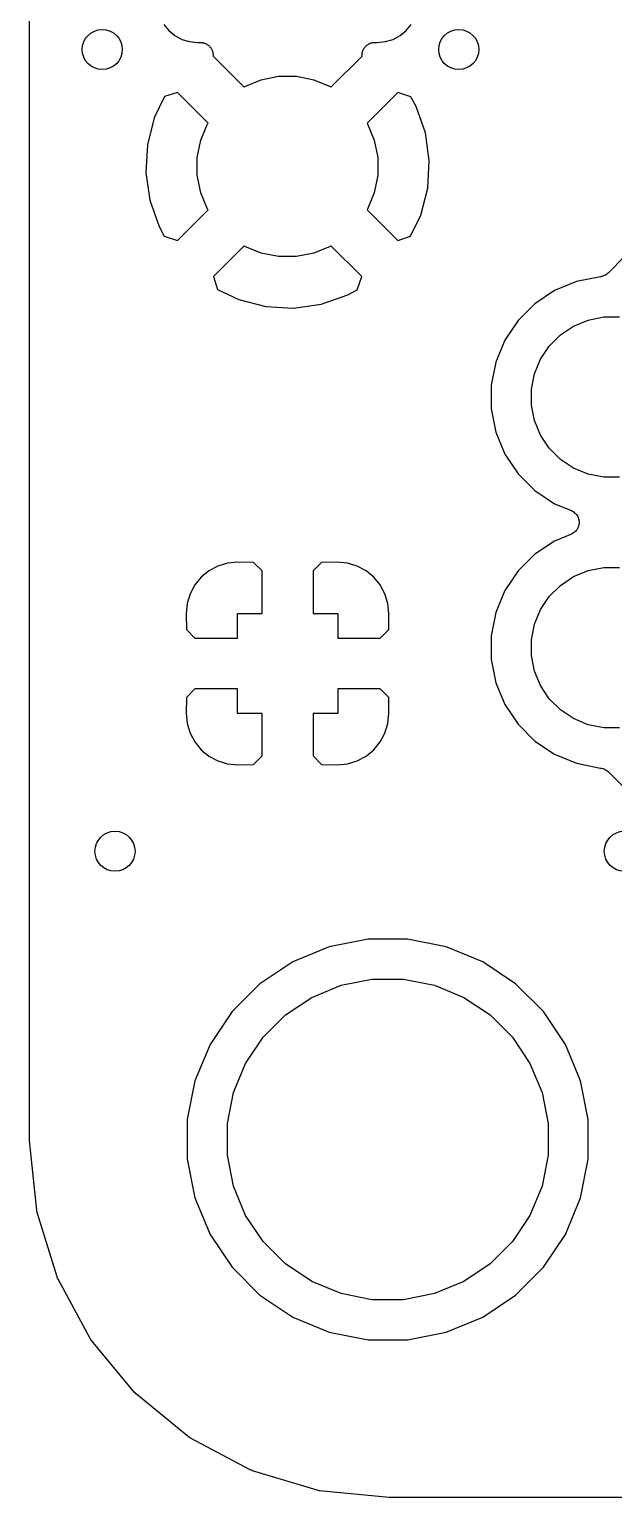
# Model space of a CAD drawing. Extents: x 2.85 to 5.2, y -4.31 to -3.17.
# Drawn here: x 2.851 to 3.081, y -4.314 to -3.737 of the extents above; entities that cross this region are included whole.
import ezdxf

# ---------------------------------------------------------------- set-up
doc = ezdxf.new("R2010")
doc.units = 0
doc.header["$MEASUREMENT"] = 0
doc.layers.add('BLACK', color=7, linetype='CONTINUOUS')

msp = doc.modelspace()

# ---------------------------------------------------------------- linework, layer by layer
at = {"layer": 'BLACK', "linetype": 'CONTINUOUS'}
for p, q in [((2.85138, -4.17315), (2.85138, -3.30815)), ((2.90417, -3.73517), (2.90613, -3.73757)), ((2.90613, -3.73757), (2.90853, -3.73954)), ((2.99698, -3.73954), (2.99938, -3.73757)), ((2.99938, -3.73757), (3.00135, -3.73517)), ((2.90853, -3.73954), (2.91127, -3.741)), ((2.91127, -3.741), (2.91424, -3.7419)), ((2.91424, -3.7419), (2.91757, -3.74223)), ((2.91757, -3.74223), (2.91854, -3.74223)), ((2.91854, -3.74223), (2.9186, -3.74223)), ((2.9186, -3.74223), (2.91889, -3.74226)), ((2.91889, -3.74226), (2.91918, -3.74227)), ((2.91918, -3.74227), (2.91938, -3.74231)), ((2.91938, -3.74231), (2.91957, -3.74234)), ((2.91957, -3.74234), (2.91985, -3.74242)), ((2.91985, -3.74242), (2.92013, -3.74249)), ((2.92013, -3.74249), (2.92031, -3.74257)), ((2.92031, -3.74257), (2.9205, -3.74263)), ((2.9205, -3.74263), (2.92076, -3.74277)), ((2.92076, -3.74277), (2.92102, -3.74289)), ((2.92102, -3.74289), (2.92118, -3.743)), ((2.92118, -3.743), (2.92136, -3.7431)), ((2.92136, -3.7431), (2.92158, -3.74329)), ((2.92158, -3.74329), (2.92182, -3.74345)), ((2.92182, -3.74345), (2.92195, -3.7436)), ((2.92195, -3.7436), (2.92211, -3.74373)), ((2.92211, -3.74373), (2.92229, -3.74395)), ((2.92229, -3.74395), (2.92249, -3.74416)), ((2.98307, -3.74411), (2.98327, -3.7439)), ((2.98327, -3.7439), (2.98345, -3.74368)), ((2.98345, -3.74368), (2.98361, -3.74355)), ((2.98361, -3.74355), (2.98375, -3.74341)), ((2.98375, -3.74341), (2.98399, -3.74324)), ((2.98399, -3.74324), (2.98421, -3.74306)), ((2.98421, -3.74306), (2.98439, -3.74297)), ((2.98439, -3.74297), (2.98455, -3.74285)), ((2.98455, -3.74285), (2.98482, -3.74274)), ((2.98482, -3.74274), (2.98507, -3.7426)), ((2.98507, -3.7426), (2.98526, -3.74255)), ((2.98526, -3.74255), (2.98545, -3.74247)), ((2.98545, -3.74247), (2.98573, -3.74241)), ((2.98573, -3.74241), (2.98601, -3.74232)), ((2.98601, -3.74232), (2.9862, -3.7423)), ((2.9862, -3.7423), (2.9864, -3.74226)), ((2.9864, -3.74226), (2.98669, -3.74225)), ((2.98669, -3.74225), (2.98698, -3.74223)), ((2.98698, -3.74223), (2.98794, -3.74223)), ((2.98794, -3.74223), (2.99128, -3.7419)), ((2.99128, -3.7419), (2.99424, -3.741)), ((2.99424, -3.741), (2.99698, -3.73954)), ((2.92249, -3.74416), (2.92259, -3.74433)), ((2.92259, -3.74433), (2.92272, -3.74449)), ((2.92272, -3.74449), (2.92285, -3.74474)), ((2.92285, -3.74474), (2.92301, -3.74499)), ((2.92301, -3.74499), (2.92308, -3.74518)), ((2.92308, -3.74518), (2.92317, -3.74535)), ((2.92317, -3.74535), (2.92325, -3.74563)), ((2.92325, -3.74563), (2.92336, -3.7459)), ((2.92336, -3.7459), (2.92339, -3.7461)), ((2.92339, -3.7461), (2.92345, -3.74629)), ((2.92345, -3.74629), (2.92347, -3.74658)), ((2.92347, -3.74658), (2.92352, -3.74686)), ((2.92353, -3.74726), (2.9235, -3.74755)), ((2.9235, -3.74755), (2.9235, -3.74755)), ((2.9235, -3.74755), (2.93569, -3.75973)), ((2.92352, -3.74686), (2.92352, -3.74706)), ((2.92352, -3.74706), (2.92353, -3.74726)), ((2.96982, -3.75973), (2.982, -3.74755)), ((2.98198, -3.74719), (2.982, -3.74699)), ((2.982, -3.74748), (2.98198, -3.74719)), ((2.982, -3.74679), (2.98205, -3.74651)), ((2.982, -3.74699), (2.982, -3.74679)), ((2.982, -3.74755), (2.982, -3.74748)), ((2.98205, -3.74651), (2.98208, -3.74622)), ((2.98208, -3.74622), (2.98214, -3.74603)), ((2.98214, -3.74603), (2.98217, -3.74583)), ((2.98217, -3.74583), (2.98228, -3.74557)), ((2.98228, -3.74557), (2.98237, -3.74529)), ((2.98237, -3.74529), (2.98246, -3.74511)), ((2.98246, -3.74511), (2.98254, -3.74493)), ((2.98254, -3.74493), (2.98269, -3.74468)), ((2.98269, -3.74468), (2.98283, -3.74443)), ((2.98283, -3.74443), (2.98296, -3.74428)), ((2.98296, -3.74428), (2.98307, -3.74411)), ((2.94242, -3.75687), (2.94927, -3.75551)), ((2.94927, -3.75551), (2.95625, -3.75551)), ((2.95625, -3.75551), (2.96309, -3.75687)), ((2.93569, -3.75973), (2.93597, -3.75954)), ((2.93597, -3.75954), (2.94242, -3.75687)), ((2.96309, -3.75687), (2.96954, -3.75954)), ((2.96954, -3.75954), (2.96982, -3.75973)), ((2.90444, -3.7635), (2.90042, -3.77187)), ((2.9095, -3.76183), (2.90444, -3.7635)), ((2.92155, -3.77388), (2.9095, -3.76183)), ((2.99601, -3.76183), (2.98397, -3.77388)), ((3.00119, -3.76354), (2.99601, -3.76183)), ((3.00321, -3.76733), (3.00119, -3.76354)), ((2.90042, -3.77187), (2.89771, -3.78245)), ((3.00687, -3.77773), (3.00321, -3.76733)), ((2.91868, -3.78061), (2.92136, -3.77416)), ((2.92136, -3.77416), (2.92155, -3.77388)), ((2.98397, -3.77388), (2.98416, -3.77416)), ((2.98416, -3.77416), (2.98683, -3.78061)), ((3.00841, -3.78854), (3.00687, -3.77773)), ((2.89771, -3.78245), (2.89711, -3.79335)), ((2.91732, -3.78746), (2.91868, -3.78061)), ((2.98683, -3.78061), (2.98819, -3.78746)), ((2.91732, -3.79443), (2.91732, -3.78746)), ((2.98819, -3.78746), (2.98819, -3.79443)), ((3.0078, -3.79944), (3.00841, -3.78854)), ((2.89711, -3.79335), (2.89864, -3.80416)), ((2.91868, -3.80128), (2.91732, -3.79443)), ((2.98819, -3.79443), (2.98683, -3.80128)), ((2.92136, -3.80773), (2.91868, -3.80128)), ((2.98683, -3.80128), (2.98416, -3.80773)), ((3.00509, -3.81002), (3.0078, -3.79944)), ((2.89864, -3.80416), (2.9023, -3.81456)), ((2.9095, -3.82006), (2.92155, -3.80801)), ((2.92155, -3.80801), (2.92136, -3.80773)), ((2.98416, -3.80773), (2.98397, -3.80801)), ((2.98397, -3.80801), (2.99601, -3.82006)), ((3.00107, -3.81839), (3.00509, -3.81002)), ((2.9023, -3.81456), (2.90432, -3.81835)), ((2.90432, -3.81835), (2.9095, -3.82006)), ((2.99601, -3.82006), (3.00107, -3.81839)), ((2.93569, -3.82216), (2.92365, -3.8342)), ((2.93597, -3.82235), (2.93569, -3.82216)), ((2.94242, -3.82502), (2.93597, -3.82235)), ((2.96954, -3.82235), (2.96309, -3.82502)), ((2.96982, -3.82216), (2.96954, -3.82235)), ((2.98187, -3.8342), (2.96982, -3.82216)), ((2.94927, -3.82638), (2.94242, -3.82502)), ((2.95625, -3.82638), (2.94927, -3.82638)), ((2.96309, -3.82502), (2.95625, -3.82638)), ((3.08512, -3.82635), (3.0786, -3.83287)), ((2.92365, -3.8342), (2.92531, -3.83926)), ((2.98016, -3.83938), (2.98187, -3.8342)), ((3.06622, -3.83615), (3.05762, -3.83971)), ((3.07561, -3.83428), (3.06622, -3.83615)), ((3.07598, -3.83425), (3.07561, -3.83428)), ((3.07601, -3.83424), (3.07598, -3.83425)), ((3.07603, -3.83424), (3.07601, -3.83424)), ((3.07648, -3.8341), (3.07603, -3.83424)), ((3.07692, -3.83397), (3.07648, -3.8341)), ((3.07694, -3.83396), (3.07692, -3.83397)), ((3.07697, -3.83395), (3.07694, -3.83396)), ((3.07738, -3.83374), (3.07697, -3.83395)), ((3.07779, -3.83352), (3.07738, -3.83374)), ((3.07781, -3.83351), (3.07779, -3.83352)), ((3.07783, -3.8335), (3.07781, -3.83351)), ((3.07819, -3.8332), (3.07783, -3.8335)), ((3.07855, -3.83292), (3.07819, -3.8332)), ((3.07859, -3.83288), (3.07855, -3.83292)), ((3.0786, -3.83287), (3.07859, -3.83288)), ((3.07859, -3.83288), (3.07859, -3.83288)), ((3.07859, -3.83288), (3.07859, -3.83288)), ((2.92531, -3.83926), (2.93368, -3.84328)), ((2.96597, -3.84506), (2.97638, -3.8414)), ((2.97638, -3.8414), (2.98016, -3.83938)), ((3.05762, -3.83971), (3.04988, -3.84488)), ((2.93368, -3.84328), (2.94426, -3.84599)), ((2.94426, -3.84599), (2.95516, -3.84659)), ((2.95516, -3.84659), (2.96597, -3.84506)), ((3.04988, -3.84488), (3.0433, -3.85146)), ((3.0433, -3.85146), (3.03813, -3.8592)), ((3.05992, -3.85711), (3.06508, -3.85366)), ((3.06508, -3.85366), (3.07081, -3.85129)), ((3.07081, -3.85129), (3.0769, -3.85008)), ((3.0769, -3.85008), (3.0831, -3.85008)), ((3.03813, -3.8592), (3.03457, -3.86779)), ((3.05554, -3.8615), (3.05992, -3.85711)), ((3.05209, -3.86666), (3.05554, -3.8615)), ((3.03457, -3.86779), (3.03276, -3.87692)), ((3.04971, -3.87239), (3.05209, -3.86666)), ((3.0485, -3.87847), (3.04971, -3.87239)), ((3.03276, -3.87692), (3.03276, -3.88623)), ((3.0485, -3.88468), (3.0485, -3.87847)), ((3.03276, -3.88623), (3.03457, -3.89536)), ((3.04971, -3.89076), (3.0485, -3.88468)), ((3.05209, -3.89649), (3.04971, -3.89076)), ((3.03457, -3.89536), (3.03813, -3.90395)), ((3.05554, -3.90165), (3.05209, -3.89649)), ((3.03813, -3.90395), (3.0433, -3.91169)), ((3.05992, -3.90604), (3.05554, -3.90165)), ((3.06508, -3.90949), (3.05992, -3.90604)), ((3.07081, -3.91186), (3.06508, -3.90949)), ((3.0433, -3.91169), (3.04988, -3.91827)), ((3.0769, -3.91307), (3.07081, -3.91186)), ((3.0831, -3.91307), (3.0769, -3.91307)), ((3.04988, -3.91827), (3.05762, -3.92344)), ((3.05762, -3.92344), (3.0642, -3.92617)), ((3.0642, -3.92617), (3.06425, -3.92619)), ((3.06425, -3.92619), (3.06425, -3.92619)), ((3.06425, -3.92619), (3.06425, -3.92619)), ((3.06425, -3.92619), (3.06427, -3.9262)), ((3.06427, -3.9262), (3.06469, -3.92643)), ((3.06469, -3.92643), (3.06511, -3.92666)), ((3.06511, -3.92666), (3.06511, -3.92666)), ((3.06511, -3.92666), (3.06512, -3.92667)), ((3.06512, -3.92667), (3.06549, -3.92698)), ((3.06549, -3.92698), (3.06586, -3.92728)), ((3.06586, -3.92728), (3.06586, -3.92729)), ((3.06586, -3.92729), (3.06587, -3.9273)), ((3.06587, -3.9273), (3.06617, -3.92767)), ((3.06617, -3.92767), (3.06647, -3.92804)), ((3.06647, -3.92804), (3.06647, -3.92805)), ((3.06647, -3.92805), (3.06648, -3.92806)), ((3.06648, -3.92806), (3.0667, -3.92848)), ((3.0667, -3.92848), (3.06692, -3.92891)), ((3.06581, -3.93434), (3.06544, -3.93464)), ((3.06582, -3.93433), (3.06581, -3.93433)), ((3.06581, -3.93433), (3.06581, -3.93434)), ((3.06613, -3.93395), (3.06582, -3.93433)), ((3.06643, -3.93359), (3.06613, -3.93395)), ((3.06644, -3.93358), (3.06643, -3.93358)), ((3.06643, -3.93358), (3.06643, -3.93359)), ((3.06667, -3.93315), (3.06644, -3.93358)), ((3.0669, -3.93273), (3.06667, -3.93315)), ((3.06704, -3.93226), (3.0669, -3.93272)), ((3.0669, -3.93272), (3.0669, -3.93272)), ((3.0669, -3.93272), (3.0669, -3.93273)), ((3.06692, -3.92891), (3.06692, -3.92891)), ((3.06692, -3.92891), (3.06693, -3.92892)), ((3.06693, -3.92892), (3.06706, -3.92938)), ((3.06719, -3.9318), (3.06704, -3.93226)), ((3.06706, -3.92938), (3.0672, -3.92984)), ((3.06724, -3.93131), (3.06719, -3.93178)), ((3.06719, -3.93178), (3.06719, -3.93179)), ((3.06719, -3.93179), (3.06719, -3.9318)), ((3.0672, -3.92984), (3.0672, -3.92985)), ((3.0672, -3.92985), (3.0672, -3.92986)), ((3.0672, -3.92986), (3.06724, -3.93034)), ((3.06724, -3.93034), (3.06729, -3.93081)), ((3.06729, -3.93083), (3.06724, -3.93131)), ((3.06729, -3.93081), (3.06729, -3.93082)), ((3.06729, -3.93082), (3.06729, -3.93083)), ((3.05762, -3.93813), (3.04988, -3.9433)), ((3.0642, -3.93541), (3.05762, -3.93813)), ((3.06463, -3.93518), (3.0642, -3.93541)), ((3.06505, -3.93496), (3.06463, -3.93518)), ((3.06506, -3.93495), (3.06505, -3.93496)), ((3.06544, -3.93464), (3.06506, -3.93495)), ((3.06506, -3.93495), (3.06506, -3.93495)), ((3.04988, -3.9433), (3.0433, -3.94988)), ((2.92191, -3.94983), (2.91886, -3.95232)), ((2.92538, -3.94797), (2.92191, -3.94983)), ((2.92915, -3.94682), (2.92538, -3.94797)), ((2.93328, -3.94642), (2.92915, -3.94682)), ((2.93941, -3.94651), (2.93328, -3.94642)), ((2.94276, -3.94986), (2.93941, -3.94651)), ((2.94276, -3.96654), (2.94276, -3.94986)), ((2.96611, -3.94651), (2.96276, -3.94986)), ((2.96276, -3.94986), (2.96276, -3.96654)), ((2.97223, -3.94642), (2.96611, -3.94651)), ((2.97636, -3.94682), (2.97223, -3.94642)), ((2.98013, -3.94797), (2.97636, -3.94682)), ((2.98361, -3.94983), (2.98013, -3.94797)), ((2.98665, -3.95232), (2.98361, -3.94983)), ((3.0433, -3.94988), (3.03813, -3.95762)), ((3.06508, -3.95209), (3.07081, -3.94971)), ((3.07081, -3.94971), (3.0769, -3.9485)), ((3.0769, -3.9485), (3.0831, -3.9485)), ((2.91636, -3.95537), (2.9145, -3.95884)), ((2.91886, -3.95232), (2.91636, -3.95537)), ((2.98915, -3.95537), (2.98665, -3.95232)), ((2.99101, -3.95884), (2.98915, -3.95537)), ((3.05554, -3.95992), (3.05992, -3.95554)), ((3.05992, -3.95554), (3.06508, -3.95209)), ((2.91336, -3.96261), (2.91295, -3.96675)), ((2.9145, -3.95884), (2.91336, -3.96261)), ((2.99215, -3.96261), (2.99101, -3.95884)), ((2.99256, -3.96675), (2.99215, -3.96261)), ((3.03813, -3.95762), (3.03457, -3.96622)), ((3.05209, -3.96508), (3.05554, -3.95992)), ((2.91295, -3.96675), (2.91304, -3.97287)), ((2.93307, -3.97622), (2.93307, -3.96654)), ((2.93307, -3.96654), (2.94276, -3.96654)), ((2.96276, -3.96654), (2.97244, -3.96654)), ((2.97244, -3.96654), (2.97244, -3.97622)), ((2.99247, -3.97287), (2.99256, -3.96675)), ((3.03457, -3.96622), (3.03276, -3.97535)), ((3.04971, -3.97081), (3.05209, -3.96508)), ((2.91304, -3.97287), (2.91639, -3.97622)), ((2.98912, -3.97622), (2.99247, -3.97287)), ((3.0485, -3.9769), (3.04971, -3.97081)), ((2.91639, -3.97622), (2.93307, -3.97622)), ((2.97244, -3.97622), (2.98912, -3.97622)), ((3.03276, -3.97535), (3.03276, -3.98465)), ((3.0485, -3.9831), (3.0485, -3.9769)), ((3.03276, -3.98465), (3.03457, -3.99378)), ((3.04971, -3.98919), (3.0485, -3.9831)), ((3.05209, -3.99492), (3.04971, -3.98919)), ((2.91639, -3.99622), (2.91304, -3.99957)), ((2.93307, -3.99622), (2.91639, -3.99622)), ((2.93307, -4.00591), (2.93307, -3.99622)), ((2.97244, -3.99622), (2.97244, -4.00591)), ((2.98912, -3.99622), (2.97244, -3.99622)), ((2.99247, -3.99957), (2.98912, -3.99622)), ((3.03457, -3.99378), (3.03813, -4.00238)), ((3.05554, -4.00008), (3.05209, -3.99492)), ((2.91304, -3.99957), (2.91295, -4.0057)), ((2.99256, -4.0057), (2.99247, -3.99957)), ((3.03813, -4.00238), (3.0433, -4.01012)), ((3.05992, -4.00446), (3.05554, -4.00008)), ((2.91295, -4.0057), (2.91336, -4.00983)), ((2.94276, -4.00591), (2.93307, -4.00591)), ((2.94276, -4.02258), (2.94276, -4.00591)), ((2.97244, -4.00591), (2.96276, -4.00591)), ((2.96276, -4.00591), (2.96276, -4.02258)), ((2.99215, -4.00983), (2.99256, -4.0057)), ((3.06508, -4.00791), (3.05992, -4.00446)), ((3.07081, -4.01029), (3.06508, -4.00791)), ((2.91336, -4.00983), (2.9145, -4.0136)), ((2.9145, -4.0136), (2.91636, -4.01707)), ((2.98915, -4.01707), (2.99101, -4.0136)), ((2.99101, -4.0136), (2.99215, -4.00983)), ((3.0433, -4.01012), (3.04988, -4.0167)), ((3.0769, -4.0115), (3.07081, -4.01029)), ((3.0831, -4.0115), (3.0769, -4.0115)), ((2.91636, -4.01707), (2.91886, -4.02012)), ((2.91886, -4.02012), (2.92191, -4.02262)), ((2.98361, -4.02262), (2.98665, -4.02012)), ((2.98665, -4.02012), (2.98915, -4.01707)), ((3.04988, -4.0167), (3.05762, -4.02187)), ((2.92191, -4.02262), (2.92538, -4.02447)), ((2.92538, -4.02447), (2.92915, -4.02562)), ((2.92915, -4.02562), (2.93328, -4.02602)), ((2.93328, -4.02602), (2.93941, -4.02594)), ((2.93941, -4.02594), (2.94276, -4.02258)), ((2.96276, -4.02258), (2.96611, -4.02594)), ((2.96611, -4.02594), (2.97223, -4.02602)), ((2.97223, -4.02602), (2.97636, -4.02562)), ((2.97636, -4.02562), (2.98013, -4.02447)), ((2.98013, -4.02447), (2.98361, -4.02262)), ((3.05762, -4.02187), (3.06622, -4.02543)), ((3.06622, -4.02543), (3.07563, -4.0273)), ((3.07563, -4.0273), (3.07605, -4.02734)), ((3.07605, -4.02734), (3.07608, -4.02735)), ((3.07608, -4.02735), (3.0761, -4.02735)), ((3.0761, -4.02735), (3.07654, -4.02749)), ((3.07654, -4.02749), (3.07698, -4.02763)), ((3.07698, -4.02763), (3.07701, -4.02764)), ((3.07701, -4.02764), (3.07703, -4.02765)), ((3.07703, -4.02765), (3.07744, -4.02787)), ((3.07744, -4.02787), (3.07784, -4.02809)), ((3.07784, -4.02809), (3.07786, -4.02811)), ((3.07786, -4.02811), (3.07789, -4.02812)), ((3.07789, -4.02812), (3.07824, -4.02841)), ((3.07824, -4.02841), (3.0786, -4.02871)), ((3.0786, -4.02871), (3.1431, -4.09321)), ((2.98437, -4.09449), (2.96916, -4.09751)), ((2.99988, -4.09449), (2.98437, -4.09449)), ((3.01509, -4.09751), (2.99988, -4.09449)), ((2.96916, -4.09751), (2.95483, -4.10345)), ((3.02942, -4.10345), (3.01509, -4.09751)), ((2.95483, -4.10345), (2.94193, -4.11207)), ((3.04232, -4.11207), (3.02942, -4.10345)), ((2.94193, -4.11207), (2.93096, -4.12303)), ((2.96229, -4.11741), (2.97375, -4.11266)), ((2.97375, -4.11266), (2.98592, -4.11024)), ((2.98592, -4.11024), (2.99833, -4.11024)), ((2.99833, -4.11024), (3.0105, -4.11266)), ((3.0105, -4.11266), (3.02196, -4.11741)), ((3.05329, -4.12303), (3.04232, -4.11207)), ((2.95197, -4.1243), (2.96229, -4.11741)), ((3.02196, -4.11741), (3.03228, -4.1243)), ((2.93096, -4.12303), (2.92235, -4.13593)), ((2.9432, -4.13307), (2.95197, -4.1243)), ((3.03228, -4.1243), (3.04106, -4.13307)), ((3.0619, -4.13593), (3.05329, -4.12303)), ((2.92235, -4.13593), (2.91641, -4.15026)), ((2.9363, -4.14339), (2.9432, -4.13307)), ((3.04106, -4.13307), (3.04795, -4.14339)), ((3.06784, -4.15026), (3.0619, -4.13593)), ((2.93155, -4.15485), (2.9363, -4.14339)), ((3.04795, -4.14339), (3.0527, -4.15485)), ((2.91641, -4.15026), (2.91339, -4.16547)), ((3.07087, -4.16547), (3.06784, -4.15026)), ((2.92913, -4.16702), (2.93155, -4.15485)), ((3.0527, -4.15485), (3.05512, -4.16702)), ((2.91339, -4.16547), (2.91339, -4.18098)), ((2.92913, -4.17943), (2.92913, -4.16702)), ((3.05512, -4.16702), (3.05512, -4.17943)), ((3.07087, -4.18098), (3.07087, -4.16547)), ((2.8514, -4.17338), (2.85138, -4.17315)), ((2.8514, -4.17361), (2.8514, -4.17338)), ((2.85141, -4.17368), (2.8514, -4.17361)), ((2.85428, -4.20103), (2.85141, -4.17368)), ((2.91339, -4.18098), (2.91641, -4.1962)), ((2.93155, -4.1916), (2.92913, -4.17943)), ((3.05512, -4.17943), (3.0527, -4.1916)), ((3.06784, -4.1962), (3.07087, -4.18098)), ((2.9363, -4.20307), (2.93155, -4.1916)), ((3.0527, -4.1916), (3.04795, -4.20307)), ((2.91641, -4.1962), (2.92235, -4.21053)), ((3.0619, -4.21053), (3.06784, -4.1962)), ((2.85437, -4.20147), (2.85428, -4.20103)), ((2.85446, -4.20191), (2.85437, -4.20147)), ((2.85448, -4.20198), (2.85446, -4.20191)), ((2.8623, -4.22727), (2.85448, -4.20198)), ((2.9432, -4.21338), (2.9363, -4.20307)), ((3.04795, -4.20307), (3.04106, -4.21338)), ((2.92235, -4.21053), (2.93096, -4.22342)), ((3.05329, -4.22342), (3.0619, -4.21053)), ((2.95197, -4.22216), (2.9432, -4.21338)), ((3.04106, -4.21338), (3.03228, -4.22216)), ((2.96229, -4.22905), (2.95197, -4.22216)), ((3.03228, -4.22216), (3.02196, -4.22905)), ((2.86248, -4.22769), (2.8623, -4.22727)), ((2.86265, -4.22811), (2.86248, -4.22769)), ((2.86268, -4.22817), (2.86265, -4.22811)), ((2.87527, -4.25146), (2.86268, -4.22817)), ((2.86268, -4.22817), (2.86268, -4.22817)), ((2.86268, -4.22817), (2.86268, -4.22817)), ((2.93096, -4.22342), (2.94193, -4.23439)), ((3.04232, -4.23439), (3.05329, -4.22342)), ((2.94193, -4.23439), (2.95483, -4.24301)), ((2.97375, -4.2338), (2.96229, -4.22905)), ((2.98592, -4.23622), (2.97375, -4.2338)), ((3.0105, -4.2338), (2.99833, -4.23622)), ((3.02196, -4.22905), (3.0105, -4.2338)), ((3.02942, -4.24301), (3.04232, -4.23439)), ((2.99833, -4.23622), (2.98592, -4.23622)), ((2.95483, -4.24301), (2.96916, -4.24894)), ((3.01509, -4.24894), (3.02942, -4.24301)), ((2.87553, -4.25183), (2.87527, -4.25146)), ((2.96916, -4.24894), (2.98437, -4.25197)), ((2.99988, -4.25197), (3.01509, -4.24894)), ((2.87578, -4.25221), (2.87553, -4.25183)), ((2.87582, -4.25227), (2.87578, -4.25221)), ((2.89269, -4.27266), (2.87582, -4.25227)), ((2.98437, -4.25197), (2.99988, -4.25197)), ((2.89301, -4.27298), (2.89269, -4.27266)), ((2.89333, -4.27331), (2.89301, -4.27298)), ((2.89339, -4.27335), (2.89333, -4.27331)), ((2.9139, -4.29008), (2.89339, -4.27335)), ((2.91428, -4.29033), (2.9139, -4.29008)), ((2.91465, -4.29059), (2.91428, -4.29033)), ((2.91471, -4.29062), (2.91465, -4.29059)), ((2.93809, -4.30305), (2.91471, -4.29062)), ((2.93851, -4.30322), (2.93809, -4.30305)), ((2.93892, -4.3034), (2.93851, -4.30322)), ((2.93899, -4.30342), (2.93892, -4.3034)), ((2.96433, -4.31108), (2.93899, -4.30342)), ((2.96478, -4.31116), (2.96433, -4.31108)), ((2.96522, -4.31126), (2.96478, -4.31116)), ((2.96529, -4.31126), (2.96522, -4.31126)), ((2.9927, -4.31395), (2.96529, -4.31126)), ((2.99291, -4.31395), (2.9927, -4.31395)), ((2.99312, -4.31398), (2.99291, -4.31395)), ((2.99319, -4.31398), (2.99312, -4.31398)), ((3.81018, -4.31398), (2.99319, -4.31398))]:
    msp.add_line(p, q, dxfattribs=at)
at = {"layer": 'BLACK'}
for centre in [(2.88, -3.745), (3.02, -3.745), (2.885, -4.06), (3.085, -4.06)]:
    msp.add_circle(centre, 0.00787, dxfattribs=at)

doc.saveas('drawing.dxf')
